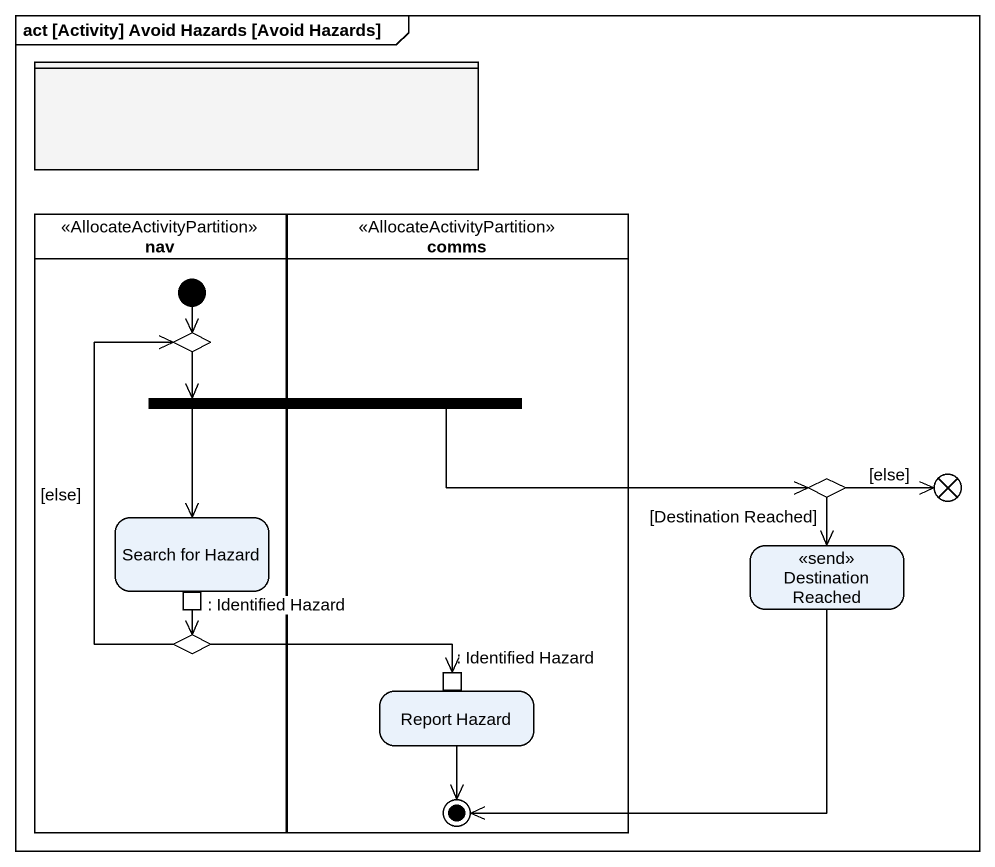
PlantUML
@startuml
mainframe act [Activity] Avoid Hazards [Avoid Hazards]
hide empty description
state " " as lane1 <<partition>> #F4F4F4
state nav <<AllocateActivityPartition>> {
  state choice1 <<choice>>
  state "Search for Hazard" as Search_for_Hazard {
    state ": Identified Hazard" as Identified_Hazard <<outputPin>>
  }
  state choice3 <<choice>>
  [*] --> choice1
}
state comms <<AllocateActivityPartition>> {
  state "Report Hazard" as Report_Hazard {
    state ": Identified Hazard" as Identified_Hazard_2 <<inputPin>>
  }
  state final1 <<end>>
}
state fork1 <<fork>>
state choice2 <<choice>>
state flowfinal1 <<end>>
state "Destination Reached" as Destination_Reached <<send>>
choice1 -right-> fork1
fork1 -right-> choice2
fork1 --> Search_for_Hazard
choice2 -right-> flowfinal1 : [else]
choice2 --> Destination_Reached : [Destination Reached]
Destination_Reached --> final1
choice3 -up-> choice1 : [else]
choice3 -right-> Identified_Hazard_2
Identified_Hazard --> choice3
Report_Hazard --> final1
@enduml
